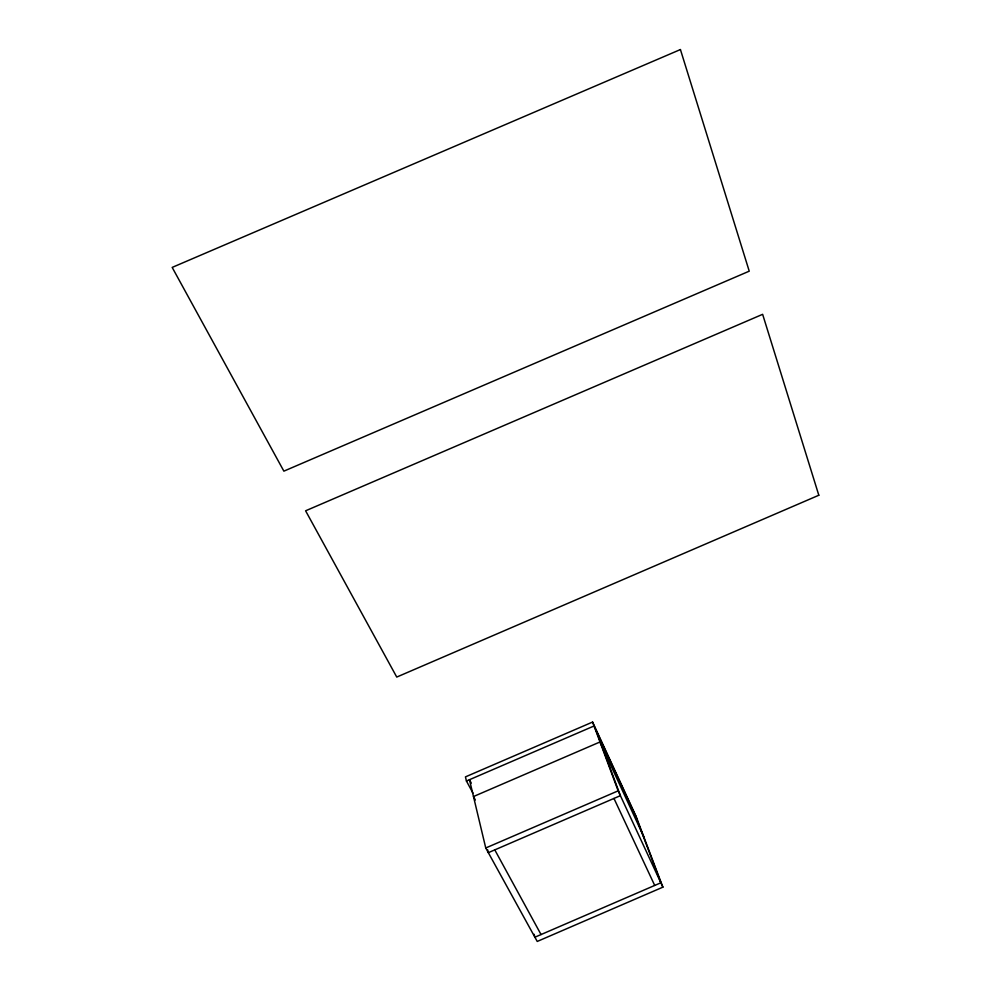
<?xml version="1.0" encoding="UTF-8"?>
<svg xmlns="http://www.w3.org/2000/svg" width="991" height="991" viewBox="0 0 991 991"><rect width="100%" height="100%" fill="white"/><g stroke="black" fill="none" stroke-linecap="round" stroke-linejoin="round"><path stroke-width="1.49" d="M472.98 793.122L466.427 781.019L465.448 776.882L592.593 722.055L635.863 815.89L662.892 887.156L537.233 941.45L485.751 847.986L469.461 779.706L471.307 783.138M466.427 781.019L594.043 725.982L637.411 819.966M485.751 847.986L618.161 790.843L592.593 722.055M494.782 849.882L541.049 934.563M475.346 799.985L473.487 796.541L599.989 741.974L643.704 836.577M613.962 798.436L654.717 885.446M618.161 790.843L662.892 887.156M635.442 815.704L660.861 882.783L534.892 937.213L534.124 934.278M596.21 730.664L620.391 795.662L488.328 852.669L487.622 849.721M818.814 495.252L396.747 677.064L305.6 510.799L762.636 314.32L818.814 495.252M680.421 49.55L172.186 267.409L283.872 471.146L749.233 271.175L680.421 49.55"/></g></svg>
